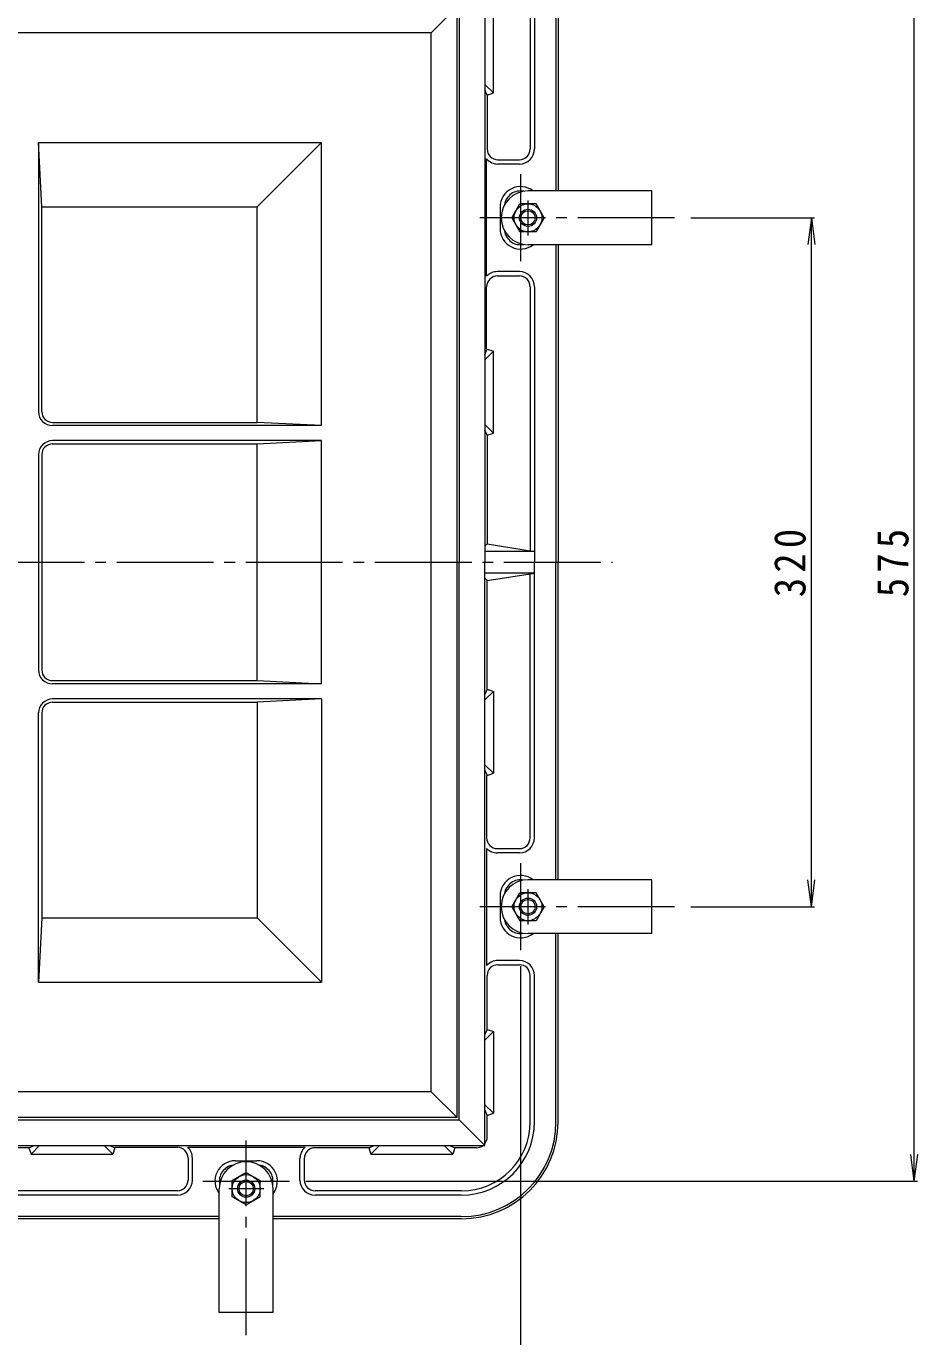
# Model space of a CAD drawing. Units: millimetres, scale not verified. Extents: x -960 to 881, y -690 to 695.
# Drawn here: x -368 to 46, y -384 to 225 of the extents above; entities that cross this region are included whole.
import ezdxf

# ---------------------------------------------------------------- set-up
doc = ezdxf.new("R2010")
doc.units = ezdxf.units.MM
doc.header["$LTSCALE"] = 5
doc.linetypes.add('CHAIN1', pattern=[8, 5, -1, 1, -1])
doc.linetypes.add('CHAIN2', pattern=[12, 9, -1, 1, -1])
for name, color, linetype, lineweight in [('0-0_通り芯', 7, 'CHAIN2', 9), ('0-1_躯体', 2, 'Continuous', 9), ('0-2_仕上', 3, 'Continuous', 9), ('0-3_建具', 4, 'Continuous', 9), ('0-4_その他', 7, 'Continuous', 9), ('0-9', 4, 'Continuous', 9), ('0-A', 2, 'Continuous', 9)]:
    doc.layers.add(name, color=color, linetype=linetype, lineweight=lineweight)
doc.styles.add('ＭＳ ゴシック', font='')
doc.styles.get('ＭＳ ゴシック').set_extended_font_data('MS Gothic')

msp = doc.modelspace()

# ---------------------------------------------------------------- linework, layer by layer
at = {"layer": '0-0_通り芯'}
for p, q in [((-138.176, 155.894), (-138.176, 115.506)), ((-66.573, 135.676), (-157.067, 135.676)), ((-745.848, -24.324), (-95.386, -24.324)), ((-138.176, -164.106), (-138.176, -204.494)), ((-66.573, -184.324), (-157.067, -184.324)), ((-265.676, -383.427), (-265.676, -292.933)), ((-285.894, -311.824), (-245.506, -311.824))]:
    msp.add_line(p, q, dxfattribs=at)
at = {"layer": '0-1_躯体'}
for p, q in [((-150.667, 193.676), (-150.667, 231.676)), ((-133.676, 235.676), (-133.676, 167.676)), ((-131.676, 235.676), (-131.676, 167.676)), ((-121.676, 235.676), (-121.676, 148.176)), ((-120.676, 235.676), (-120.676, 148.176)), ((-150.667, 193.676), (-154.676, 197.637)), ((-153.676, 192.679), (-154.676, 195.114)), ((-153.676, 192.679), (-150.667, 193.676)), ((-153.676, 192.679), (-153.676, 167.676)), ((-153.901, 108.574), (-153.901, 163.018)), ((-148.676, 162.675), (-138.676, 162.675)), ((-138.676, 160.676), (-148.676, 160.676)), ((-147.676, 140.676), (-147.676, 130.676)), ((-121.676, 123.176), (-121.676, -24.324)), ((-120.676, 123.176), (-120.676, -24.324)), ((-138.676, 110.676), (-148.901, 110.676)), ((-153.901, 74.747), (-153.901, 103.676)), ((-148.901, 108.676), (-138.676, 108.676)), ((-133.676, 103.676), (-133.676, -19.006)), ((-131.676, 103.676), (-131.676, -24.324)), ((-154.676, 72.235), (-153.676, 74.673)), ((-154.676, 69.714), (-150.667, 73.676)), ((-153.676, 74.673), (-150.667, 73.676)), ((-150.667, 35.676), (-150.667, 73.676)), ((-150.667, 35.676), (-154.676, 39.637)), ((-153.676, 34.679), (-154.676, 37.114)), ((-153.676, 34.679), (-150.667, 35.676)), ((-153.676, 34.679), (-153.676, -15.824)), ((-153.676, -15.824), (-154.676, -16.812)), ((-153.676, -15.824), (-131.676, -19.324)), ((-131.676, -19.324), (-154.676, -19.324)), ((-131.676, -152.324), (-131.676, -24.324)), ((-121.676, -171.824), (-121.676, -24.324)), ((-120.676, -171.824), (-120.676, -24.324)), ((-131.676, -29.324), (-154.676, -29.324)), ((-153.676, -32.824), (-131.676, -29.324)), ((-133.676, -152.324), (-133.676, -29.642)), ((-153.676, -32.824), (-154.676, -31.836)), ((-153.676, -83.327), (-153.676, -32.824)), ((-153.676, -83.327), (-154.676, -85.763)), ((-150.667, -84.324), (-154.676, -88.286)), ((-153.676, -83.327), (-150.667, -84.324)), ((-150.667, -84.324), (-150.667, -122.324)), ((-154.676, -118.363), (-150.667, -122.324)), ((-154.676, -120.883), (-153.676, -123.321)), ((-153.901, -123.396), (-153.901, -152.324)), ((-153.676, -123.321), (-150.667, -122.324)), ((-153.901, -157.223), (-153.901, -211.667)), ((-148.901, -157.324), (-138.676, -157.324)), ((-138.676, -159.324), (-148.901, -159.324)), ((-147.676, -179.324), (-147.676, -189.324)), ((-121.676, -284.324), (-121.676, -196.824)), ((-120.676, -284.324), (-120.676, -196.824)), ((-138.676, -209.324), (-148.676, -209.324)), ((-148.676, -211.324), (-138.676, -211.324)), ((-153.676, -241.327), (-153.676, -216.324)), ((-133.676, -284.324), (-133.676, -216.324)), ((-131.676, -284.324), (-131.676, -216.324)), ((-153.676, -241.327), (-154.676, -243.763)), ((-150.667, -242.324), (-154.676, -246.286)), ((-153.676, -241.327), (-150.667, -242.324)), ((-150.667, -242.324), (-150.667, -280.324)), ((-154.676, -276.363), (-150.667, -280.324)), ((-154.676, -278.883), (-153.676, -281.322)), ((-153.676, -281.322), (-150.667, -280.324)), ((-153.676, -291.324), (-153.676, -281.322)), ((-366.673, -296.324), (-417.176, -296.324)), ((-366.673, -296.324), (-364.237, -295.324)), ((-366.673, -296.324), (-365.675, -299.333)), ((-365.675, -299.333), (-361.714, -295.324)), ((-331.637, -295.324), (-327.676, -299.333)), ((-329.117, -295.324), (-326.678, -296.324)), ((-326.678, -296.324), (-327.676, -299.333)), ((-326.604, -296.099), (-297.676, -296.099)), ((-292.777, -296.099), (-238.333, -296.099)), ((-208.673, -296.324), (-233.676, -296.324)), ((-208.673, -296.324), (-206.237, -295.324)), ((-208.673, -296.324), (-207.676, -299.333)), ((-207.676, -299.333), (-203.714, -295.324)), ((-173.637, -295.324), (-169.676, -299.333)), ((-171.116, -295.324), (-168.678, -296.324)), ((-168.678, -296.324), (-169.676, -299.333)), ((-158.676, -296.324), (-168.678, -296.324)), ((-365.675, -299.333), (-327.676, -299.333)), ((-292.676, -301.099), (-292.676, -311.324)), ((-290.676, -311.324), (-290.676, -301.099)), ((-270.676, -302.324), (-260.676, -302.324)), ((-240.676, -311.324), (-240.676, -301.324)), ((-238.676, -301.324), (-238.676, -311.324)), ((-207.676, -299.333), (-169.676, -299.333)), ((-297.676, -316.324), (-420.357, -316.324)), ((-165.676, -316.324), (-233.676, -316.324)), ((-297.676, -318.324), (-425.676, -318.324)), ((-165.676, -318.324), (-233.676, -318.324)), ((-278.176, -328.324), (-425.676, -328.324)), ((-165.676, -328.324), (-253.176, -328.324)), ((-278.176, -329.324), (-425.676, -329.324)), ((-165.676, -329.324), (-253.176, -329.324))]:
    msp.add_line(p, q, dxfattribs=at)
for centre, radius, start, end in [((-148.676, 167.676), 5, 180, 270), ((-138.676, 167.676), 5, 270, 0), ((-138.676, 167.676), 7, 270, 0), ((-148.676, 167.676), 7, 221.70929, 270), ((-138.176, 140.676), 9.5, 52.13443, 180), ((-138.176, 140.676), 7.5, 78.2621, 171.7187), ((-138.176, 130.676), 9.5, 180, 307.86395), ((-138.176, 130.676), 7.5, 188.2813, 281.7379), ((-148.901, 103.676), 7, 90, 135.58559), ((-138.676, 103.676), 7, 0, 90), ((-148.901, 103.676), 5, 90, 180), ((-138.676, 103.676), 5, 0, 90), ((-148.901, -152.324), 5, 180, 270), ((-148.901, -152.324), 7, 224.41441, 270), ((-138.676, -152.324), 5, 270, 0), ((-138.676, -152.324), 7, 270, 0), ((-138.176, -179.324), 9.5, 52.13443, 180), ((-138.176, -179.324), 7.5, 78.2621, 171.7187), ((-138.176, -189.324), 9.5, 180, 307.86395), ((-138.176, -189.324), 7.5, 188.2813, 281.7379), ((-148.676, -216.324), 7, 90, 138.29071), ((-148.676, -216.324), 5, 90, 180), ((-138.676, -216.324), 7, 0, 90), ((-138.676, -216.324), 5, 0, 90), ((-165.676, -284.324), 45, 270, 0), ((-165.676, -284.324), 44, 270, 0), ((-165.676, -284.324), 34, 270, 0), ((-165.676, -284.324), 32, 270, 0), ((-158.676, -291.324), 5, 323.13055, 0), ((-297.676, -301.099), 5, 0, 90), ((-297.676, -301.099), 7, 0, 45.58559), ((-233.676, -301.324), 7, 131.70929, 180), ((-233.676, -301.324), 5, 90, 180), ((-158.676, -291.324), 5, 270, 306.86961), ((-270.676, -311.824), 9.5, 90, 217.86557), ((-270.676, -311.824), 7.5, 98.2813, 191.7379), ((-260.676, -311.824), 9.5, 322.13605, 90), ((-260.676, -311.824), 7.5, 348.2621, 81.7187), ((-297.676, -311.324), 5, 270, 0), ((-297.676, -311.324), 7, 270, 0), ((-233.676, -311.324), 7, 180, 270), ((-233.676, -311.324), 5, 180, 270)]:
    msp.add_arc(centre, radius, start, end, dxfattribs=at)
at = {"layer": '0-2_仕上'}
for p, q in [((-360.676, 140.819), (-362.176, 170.676)), ((-362.176, 170.676), (-230.676, 170.676)), ((-362.176, 170.676), (-362.176, 45.676)), ((-230.676, 170.676), (-260.532, 140.819)), ((-230.676, 39.176), (-230.676, 170.676)), ((-360.676, 140.819), (-260.532, 140.819)), ((-360.676, 45.676), (-360.676, 140.819)), ((-260.532, 40.676), (-260.532, 140.819)), ((-355.676, 40.676), (-260.532, 40.676)), ((-230.676, 39.176), (-355.676, 39.176)), ((-230.676, 39.176), (-260.532, 40.676)), ((-230.676, 32.176), (-355.676, 32.176)), ((-355.676, 30.676), (-260.532, 30.676)), ((-260.532, 30.676), (-230.676, 32.176)), ((-260.532, -79.324), (-260.532, 30.676)), ((-230.676, -80.824), (-230.676, 32.176)), ((-362.176, 25.676), (-362.176, -74.324)), ((-360.676, 25.676), (-360.676, -74.324)), ((-355.676, -79.324), (-260.532, -79.324)), ((-230.676, -80.824), (-355.676, -80.824)), ((-260.532, -79.324), (-230.676, -80.824)), ((-230.676, -87.824), (-355.676, -87.824)), ((-355.676, -89.324), (-260.532, -89.324)), ((-230.676, -87.824), (-260.532, -89.324)), ((-260.532, -89.324), (-260.532, -189.468)), ((-230.676, -87.824), (-230.676, -219.324)), ((-362.176, -219.324), (-362.176, -94.324)), ((-360.676, -94.324), (-360.676, -189.468)), ((-360.676, -189.468), (-362.176, -219.324)), ((-360.676, -189.468), (-260.532, -189.468)), ((-230.676, -219.324), (-260.532, -189.468)), ((-362.176, -219.324), (-230.676, -219.324))]:
    msp.add_line(p, q, dxfattribs=at)
for centre, radius, start, end in [((-355.676, 45.676), 6.5, 180, 270), ((-355.676, 45.676), 5, 180, 270), ((-355.676, 25.676), 6.5, 90, 180), ((-355.676, 25.676), 5, 90, 180), ((-355.676, -74.324), 6.5, 180, 270), ((-355.676, -74.324), 5, 180, 270), ((-355.676, -94.324), 6.5, 90, 180), ((-355.676, -94.324), 5, 90, 180)]:
    msp.add_arc(centre, radius, start, end, dxfattribs=at)
at = {"layer": '0-3_建具'}
for p, q in [((-77.176, 148.176), (-134.676, 148.176)), ((-77.176, 123.176), (-77.176, 148.176)), ((-77.176, 123.176), (-134.676, 123.176)), ((-77.176, -171.824), (-134.676, -171.824)), ((-77.176, -196.824), (-77.176, -171.824)), ((-77.176, -196.824), (-134.676, -196.824)), ((-278.176, -372.824), (-278.176, -315.324)), ((-253.176, -372.824), (-253.176, -315.324)), ((-253.176, -372.824), (-278.176, -372.824))]:
    msp.add_line(p, q, dxfattribs=at)
for centre, start, end in [((-134.676, 135.676), 90, 270), ((-134.676, -184.324), 90, 270), ((-265.676, -315.324), 0, 180)]:
    msp.add_arc(centre, 12.5, start, end, dxfattribs=at)
at = {"layer": '0-4_その他'}
for p, q in [((44.865, -311.824), (44.865, 263.176)), ((-59.073, 135.676), (-1.464, 135.676)), ((-2.964, 135.676), (-4.596, 123.283)), ((-2.964, -184.324), (-2.964, 135.676)), ((-2.964, 135.676), (-1.333, 123.283)), ((-2.964, -184.324), (-4.596, -171.931)), ((-2.964, -184.324), (-1.333, -171.931)), ((-59.073, -184.324), (-1.464, -184.324)), ((-138.176, -211.994), (-138.176, -482.432)), ((44.865, -311.824), (43.233, -299.431)), ((44.865, -311.824), (46.496, -299.431)), ((-238.006, -311.824), (46.365, -311.824))]:
    msp.add_line(p, q, dxfattribs=at)
at = {"layer": '0-9'}
for p, q in [((-154.676, 246.676), (-154.676, -24.324)), ((-179.676, 221.676), (-167.676, 233.676)), ((-166.676, 234.676), (-166.676, -24.324)), ((-179.676, 221.676), (-671.676, 221.676)), ((-179.676, -270.324), (-179.676, 221.676)), ((-166.676, -283.324), (-166.676, -24.324)), ((-154.676, -295.324), (-154.676, -24.324)), ((-179.676, -270.324), (-671.676, -270.324)), ((-167.676, -282.324), (-683.676, -282.324)), ((-425.676, -295.324), (-154.676, -295.324))]:
    msp.add_line(p, q, dxfattribs=at)
for points in [[(-179.676, -270.324), (-167.676, -282.324), (-167.676, 233.676)], [(-425.676, -283.324), (-166.676, -283.324), (-154.676, -295.324)]]:
    msp.add_lwpolyline(points, dxfattribs=at)
at = {"layer": '0-A'}
for p, q in [((-142.176, 135.676), (-138.423, 142.176)), ((-130.929, 142.176), (-138.423, 142.176)), ((-127.176, 135.676), (-130.929, 142.176)), ((-142.176, 135.676), (-138.423, 129.176)), ((-142.176, -184.324), (-138.423, -177.824)), ((-130.929, -177.824), (-138.423, -177.824)), ((-127.176, -184.324), (-130.929, -177.824)), ((-142.176, -184.324), (-138.423, -190.824)), ((-265.676, -307.824), (-272.176, -311.577)), ((-265.676, -307.824), (-259.176, -311.577)), ((-272.176, -319.071), (-272.176, -311.577)), ((-265.676, -322.824), (-272.176, -319.071))]:
    msp.add_line(p, q, dxfattribs=at)
at = {"layer": '0-A', "linetype": 'CHAIN1'}
for p, q in [((-134.676, 127.463), (-134.676, 143.778)), ((-134.676, -192.537), (-134.676, -176.222)), ((-257.463, -315.324), (-273.778, -315.324))]:
    msp.add_line(p, q, dxfattribs=at)
at = {"layer": '0-A'}
for points in [[(-127.176, 135.676), (-130.929, 129.176), (-138.423, 129.176)], [(-127.176, -184.324), (-130.929, -190.824), (-138.423, -190.824)], [(-265.676, -322.824), (-259.176, -319.071), (-259.176, -311.577)]]:
    msp.add_lwpolyline(points, dxfattribs=at)
for centre, radius in [((-134.682, 135.676), 6.5), ((-134.676, 135.676), 4), ((-134.676, 135.676), 3.324), ((-134.682, -184.324), 6.5), ((-134.676, -184.324), 4), ((-134.676, -184.324), 3.324), ((-265.676, -315.318), 6.5), ((-265.676, -315.324), 4), ((-265.676, -315.324), 3.324)]:
    msp.add_circle(centre, radius, dxfattribs=at)

# ---------------------------------------------------------------- texts
at = {"layer": '0-4_その他', "color": 2, "char_height": 14.66, "attachment_point": 7, "rotation": 90, "style": 'ＭＳ ゴシック'}
for s, insert in [('\\T1.27;\\W0.9;320', (-5.464, -40.574)), ('\\T1.27;\\W0.9;575', (42.365, -40.574))]:
    msp.add_mtext(s, dxfattribs=dict(at, insert=insert))

doc.saveas('drawing.dxf')
